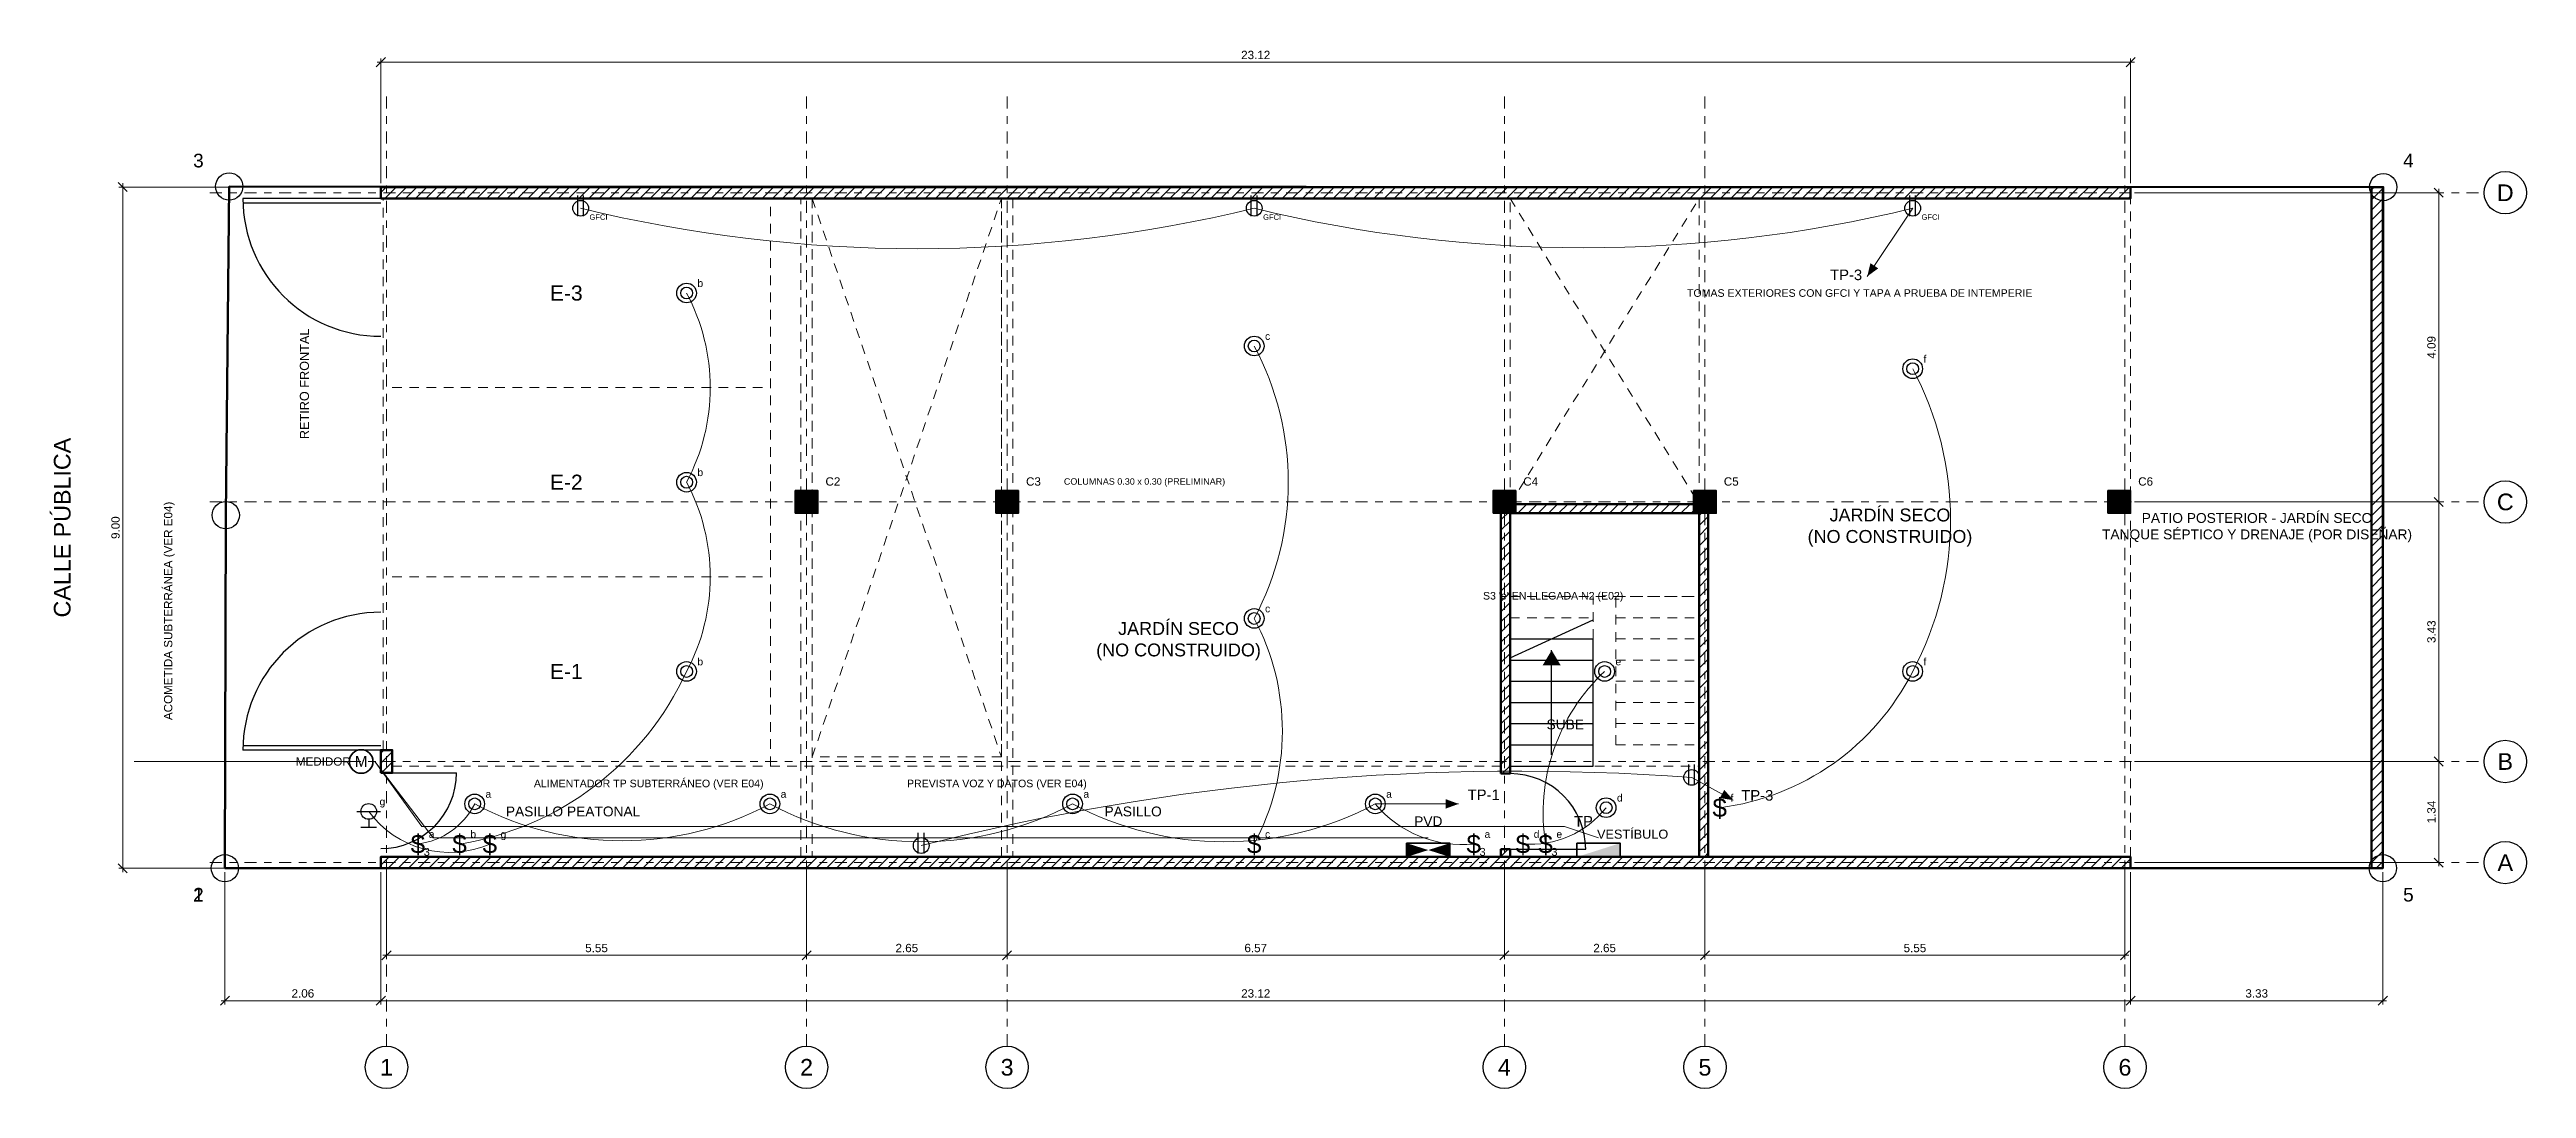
# Model space of a CAD drawing. Header units: metres. Extents: x -2.3 to 30.4, y -2.9 to 10.8.
import ezdxf
from ezdxf.enums import TextEntityAlignment as Align

# ---------------------------------------------------------------- set-up
doc = ezdxf.new("R2010")
doc.units = ezdxf.units.M
doc.linetypes.add('CENTER', pattern=[5.08, 3.175, -0.635, 0.635, -0.635])
doc.linetypes.add('DASHED', pattern=[1.524, 1.27, -0.254])
for name, color, linetype, lineweight in [('A-COTA-50', 7, 'Continuous', 18), ('A-DEMARCACION', 8, 'DASHED', 18), ('A-EJES', 8, 'CENTER', 13), ('A-EJES-TXT', 7, 'Continuous', 25), ('A-ESCALERA', 8, 'Continuous', 25), ('A-ESPACIOS', 7, 'Continuous', 25), ('A-MURO', 8, 'Continuous', 50), ('A-MURO-TRAMA', 8, 'Continuous', 9), ('A-PROYECCION', 8, 'DASHED', 18), ('A-PUERTA', 8, 'Continuous', 25), ('E-APAG', 7, 'Continuous', 25), ('E-CIRC', 7, 'Continuous', 13), ('E-COLUMNA', 8, 'Continuous', 35), ('E-LUM', 7, 'Continuous', 25), ('E-TABLERO', 7, 'Continuous', 35), ('E-TOMA', 7, 'Continuous', 25), ('E-TXT-EL', 7, 'Continuous', 18), ('T-LINDERO', 8, 'Continuous', 50), ('T-VERTICE', 8, 'Continuous', 25)]:
    doc.layers.add(name, color=color, linetype=linetype, lineweight=lineweight)
doc.styles.add('ARIAL', font='arial.ttf')
doc.dimstyles.new('COTA-50', dxfattribs={"dimtxt": 0.11, "dimasz": 0.06, "dimexe": 0.05, "dimexo": 0.05, "dimgap": 0.04, "dimtad": 1, "dimzin": 0, "dimdsep": 46, "dimtxsty": 'ARIAL', "dimtsz": 0.06, "dimcen": 2.5, "dimdle": 0.05, "dimclrd": 7, "dimclre": 7, "dimclrt": 7, "dimazin": 3, "dimtfac": 1, "dimtmove": 0, "dimatfit": 3, "dimlwd": 18, "dimlwe": 13})

# ---------------------------------------------------------------- blocks, each defined once
blk = doc.blocks.new('_OBLIQUE')
at = {"color": 0, "linetype": 'BYBLOCK'}
blk.add_line((-0.5, -0.5), (0.5, 0.5), dxfattribs=at)
blk = doc.blocks.new('*D9')
at = {"color": 7, "lineweight": 13}
for p, q in [((25.23, 1.41), (29.3, 1.41)), ((25.23, 0.075), (29.3, 0.075))]:
    blk.add_line(p, q, dxfattribs=at)
at = {"color": 7, "lineweight": 18}
blk.add_line((29.25, 0.025), (29.25, 1.46), dxfattribs=at)
at = {"layer": 'Defpoints'}
for p in [(25.18, 1.41), (25.18, 0.075), (29.25, 0.075)]:
    blk.add_point(p, dxfattribs=at)
at = {"layer": 'A-COTA-50', "color": 7, "xscale": 0.12, "yscale": 0.12, "rotation": 90}
for p in [(29.25, 1.41), (29.25, 0.075)]:
    blk.add_blockref('_OBLIQUE', p, dxfattribs=at)
at = {"layer": 'A-COTA-50', "color": 7, "insert": (29.155, 0.7425), "char_height": 0.11, "attachment_point": 5, "rotation": 90, "style": 'ARIAL'}
blk.add_mtext('1.34', dxfattribs=at)

msp = doc.modelspace()

# ---------------------------------------------------------------- hatches: boundary and pattern name
at = {"layer": 'A-MURO-TRAMA'}
h = msp.add_hatch(dxfattribs=at)
h.set_pattern_fill('ANSI31', scale=0.03)
h.paths.add_polyline_path([(2.06, 8.85), (2.06, 9), (25.18, 9), (25.18, 8.85)])
h = msp.add_hatch(dxfattribs=at)
h.set_pattern_fill('ANSI31', scale=0.03)
h.paths.add_polyline_path([(28.362, 0), (28.362, 9), (28.512, 9), (28.512, 0)])
h = msp.add_hatch(dxfattribs=at)
h.set_pattern_fill('ANSI31', scale=0.03)
h.paths.add_polyline_path([(16.86, 1.25), (16.86, 4.81), (16.98, 4.81), (16.98, 1.25)])
h = msp.add_hatch(dxfattribs=at)
h.set_pattern_fill('ANSI31', scale=0.03)
h.paths.add_polyline_path([(16.98, 4.69), (16.98, 4.81), (19.48, 4.81), (19.48, 4.69)])
h = msp.add_hatch(dxfattribs=at)
h.set_pattern_fill('ANSI31', scale=0.03)
h.paths.add_polyline_path([(19.48, 0.15), (19.48, 4.81), (19.6, 4.81), (19.6, 0.15)])
h = msp.add_hatch(dxfattribs=at)
h.set_pattern_fill('ANSI31', scale=0.03)
h.paths.add_polyline_path([(2.06, 1.26), (2.06, 1.56), (2.21, 1.56), (2.21, 1.26)])
h = msp.add_hatch(dxfattribs=at)
h.set_pattern_fill('ANSI31', scale=0.03)
h.paths.add_polyline_path([(2.06, 0), (2.06, 0.15), (25.18, 0.15), (25.18, 0)])
h = msp.add_hatch(dxfattribs=at)
h.set_pattern_fill('ANSI31', scale=0.03)
h.paths.add_polyline_path([(16.86, 0.15), (16.86, 0.25), (16.98, 0.25), (16.98, 0.15)])
at = {"layer": 'E-CIRC'}
for points in [[(21.7, 7.82), (21.845, 7.926), (21.742, 7.995)], [(19.93, 0.9), (19.811, 1.035), (19.752, 0.927)], [(16.3, 0.85), (16.131, 0.912), (16.131, 0.788)]]:
    msp.add_hatch(color=7, dxfattribs=at).paths.add_polyline_path(points)
at = {"layer": 'E-COLUMNA'}
for points in [[(7.535, 4.69), (7.535, 4.99), (7.835, 4.99), (7.835, 4.69)], [(10.185, 4.69), (10.185, 4.99), (10.485, 4.99), (10.485, 4.69)], [(16.755, 4.69), (16.755, 4.99), (17.055, 4.99), (17.055, 4.69)], [(19.405, 4.69), (19.405, 4.99), (19.705, 4.99), (19.705, 4.69)], [(24.88, 4.69), (24.88, 4.99), (25.18, 4.99), (25.18, 4.69)]]:
    msp.add_hatch(color=7, dxfattribs=at).paths.add_polyline_path(points)
at = {"layer": 'E-TABLERO'}
for points in [[(15.614, 0.149), (15.9, 0.24), (15.614, 0.331)], [(16.186, 0.149), (15.9, 0.24), (16.186, 0.331)], [(17.864, 0.149), (18.436, 0.149), (18.436, 0.331)]]:
    msp.add_hatch(color=7, dxfattribs=at).paths.add_polyline_path(points)

# ---------------------------------------------------------------- linework, layer by layer
at = {"layer": 'A-DEMARCACION', "ltscale": 0.1}
for p, q in [((7.21, 1.35), (7.21, 8.85)), ((2.21, 6.35), (7.21, 6.35)), ((2.21, 3.85), (7.21, 3.85)), ((2.21, 1.35), (19.48, 1.35)), ((19.48, 0.15), (19.48, 1.35))]:
    msp.add_line(p, q, dxfattribs=at)
at = {"layer": 'A-EJES', "ltscale": 0.05}
for p, q in [((2.135, -2.35), (2.135, 10.2)), ((7.685, -2.35), (7.685, 10.2)), ((10.335, -2.35), (10.335, 10.2)), ((16.905, -2.35), (16.905, 10.2)), ((19.555, -2.35), (19.555, 10.2)), ((25.105, -2.35), (25.105, 10.2)), ((-0.2, 8.925), (29.85, 8.925)), ((-0.2, 4.84), (29.85, 4.84)), ((-0.2, 1.41), (29.85, 1.41)), ((-0.2, 0.075), (29.85, 0.075))]:
    msp.add_line(p, q, dxfattribs=at)
at = {"layer": 'A-EJES-TXT'}
for centre in [(30.13, 8.925), (30.13, 4.84), (30.13, 1.41), (30.13, 0.075), (2.135, -2.63), (7.685, -2.63), (10.335, -2.63), (16.905, -2.63), (19.555, -2.63), (25.105, -2.63)]:
    msp.add_circle(centre, 0.28, dxfattribs=at)
at = {"layer": 'A-ESCALERA'}
for p, q in [((16.98, 2.78), (18.08, 3.28)), ((16.98, 3.03), (18.08, 3.03)), ((18.08, 1.35), (18.08, 3.03)), ((16.98, 2.75), (18.08, 2.75)), ((17.53, 1.5), (17.53, 2.88)), ((16.98, 2.47), (18.08, 2.47)), ((16.98, 2.19), (18.08, 2.19)), ((16.98, 1.91), (18.08, 1.91)), ((16.98, 1.63), (18.08, 1.63)), ((16.98, 1.35), (18.08, 1.35))]:
    msp.add_line(p, q, dxfattribs=at)
msp.add_solid([(17.53, 2.88), (17.41, 2.68), (17.65, 2.68)], dxfattribs=at)
at = {"layer": 'A-MURO'}
for points in [[(2.06, 8.85), (2.06, 9), (25.18, 9), (25.18, 8.85)], [(28.362, 0), (28.362, 9), (28.512, 9), (28.512, 0)], [(16.86, 1.25), (16.86, 4.81), (16.98, 4.81), (16.98, 1.25)], [(16.98, 4.69), (16.98, 4.81), (19.48, 4.81), (19.48, 4.69)], [(19.48, 0.15), (19.48, 4.81), (19.6, 4.81), (19.6, 0.15)], [(2.06, 1.26), (2.06, 1.56), (2.21, 1.56), (2.21, 1.26)], [(2.06, 0), (2.06, 0.15), (25.18, 0.15), (25.18, 0)], [(16.86, 0.15), (16.86, 0.25), (16.98, 0.25), (16.98, 0.15)]]:
    msp.add_lwpolyline(points, close=True, dxfattribs=at)
at = {"layer": 'A-PROYECCION', "ltscale": 0.1}
for p, q in [((2.09, 1.56), (2.09, 8.85)), ((7.76, 1.47), (10.26, 8.85)), ((7.76, 8.85), (10.26, 1.47)), ((16.98, 4.81), (19.48, 8.85)), ((16.98, 8.85), (19.48, 4.81)), ((25.18, 0.15), (25.18, 8.85)), ((16.98, 3.59), (18.08, 3.59)), ((16.98, 3.59), (19.48, 3.59)), ((16.98, 3.31), (18.08, 3.31)), ((18.08, 3.03), (18.08, 3.59)), ((18.38, 3.59), (19.48, 3.59)), ((18.38, 1.63), (18.38, 3.59)), ((18.38, 3.31), (19.48, 3.31)), ((18.38, 3.03), (19.48, 3.03)), ((18.38, 2.75), (19.48, 2.75)), ((18.38, 2.47), (19.48, 2.47)), ((18.38, 2.19), (19.48, 2.19)), ((18.38, 1.91), (19.48, 1.91)), ((18.38, 1.63), (19.48, 1.63))]:
    msp.add_line(p, q, dxfattribs=at)
for points in [[(7.61, 0.15), (7.61, 8.85), (7.76, 8.85), (7.76, 0.15)], [(7.76, 1.47), (7.76, 8.85), (10.26, 8.85), (10.26, 1.47)], [(10.26, 0.15), (10.26, 8.85), (10.41, 8.85), (10.41, 0.15)], [(16.98, 4.81), (16.98, 8.85), (19.48, 8.85), (19.48, 4.81)]]:
    msp.add_lwpolyline(points, close=True, dxfattribs=at)
at = {"layer": 'A-PUERTA'}
for p, q in [((2.06, 8.85), (0.238, 8.85)), ((2.06, 8.85), (0.238, 8.85)), ((0.238, 8.79), (2.06, 8.79)), ((0.238, 1.62), (2.06, 1.62)), ((2.06, 1.56), (0.238, 1.56)), ((2.06, 1.56), (0.238, 1.56)), ((2.06, 1.26), (3.06, 1.26)), ((16.98, 0.25), (17.98, 0.25))]:
    msp.add_line(p, q, dxfattribs=at)
for centre, radius, start, end in [((2.06, 8.85), 1.822, 180, -90), ((2.06, 1.56), 1.822, 90, 180), ((2.06, 1.26), 1, -90, 0), ((16.98, 0.25), 1, 0, 90)]:
    msp.add_arc(centre, radius, start, end, dxfattribs=at)
at = {"layer": 'E-CIRC'}
for p, q in [((22.3, 8.72), (21.7, 7.82)), ((19.38, 1.2), (19.93, 0.9)), ((15.2, 0.85), (16.3, 0.85))]:
    msp.add_line(p, q, dxfattribs=at)
for points in [[(4.7, 8.72, 0.12), (13.6, 8.72, 0.12), (22.3, 8.72)], [(3.1, 0.32, 0.25), (6.1, 2.6, 0.25), (6.1, 5.1, 0.25), (6.1, 7.6)], [(13.6, 0.32, 0.25), (13.6, 3.3, 0.25), (13.6, 6.9)], [(19.75, 0.8, 0.25), (22.3, 2.6, 0.25), (22.3, 6.6)], [(17.45, 0.32, -0.25), (18.23, 2.6)], [(9.2, 0.3, -0.08), (19.38, 1.2)], [(3.5, 0.32, -0.35), (1.9, 0.75)], [(2.55, 0.32, 0.25), (3.3, 0.85, 0.25), (7.2, 0.85, 0.25), (11.2, 0.85, 0.25), (15.2, 0.85, 0.25), (16.5, 0.32)], [(17.15, 0.32, 0.25), (18.25, 0.8)]]:
    msp.add_lwpolyline(points, format="xyb", dxfattribs=at)
for points in [[(-1.2, 1.41), (1.62, 1.41)], [(1.98, 1.41), (2.6, 0.55), (17.7, 0.55), (18.15, 0.4)], [(1.98, 1.41), (2.75, 0.4), (15.9, 0.4)]]:
    msp.add_lwpolyline(points, dxfattribs=at)
at = {"layer": 'E-COLUMNA'}
for points in [[(7.535, 4.69), (7.535, 4.99), (7.835, 4.99), (7.835, 4.69)], [(10.185, 4.69), (10.185, 4.99), (10.485, 4.99), (10.485, 4.69)], [(16.755, 4.69), (16.755, 4.99), (17.055, 4.99), (17.055, 4.69)], [(19.405, 4.69), (19.405, 4.99), (19.705, 4.99), (19.705, 4.69)], [(24.88, 4.69), (24.88, 4.99), (25.18, 4.99), (25.18, 4.69)]]:
    msp.add_lwpolyline(points, close=True, dxfattribs=at)
at = {"layer": 'E-LUM'}
for p, q in [((1.744, 0.75), (2.056, 0.75)), ((1.796, 0.542), (2.004, 0.542)), ((1.9, 0.646), (1.9, 0.542))]:
    msp.add_line(p, q, dxfattribs=at)
for centre, radius in [((6.1, 7.6), 0.13), ((6.1, 7.6), 0.078), ((13.6, 6.9), 0.13), ((13.6, 6.9), 0.078), ((22.3, 6.6), 0.13), ((22.3, 6.6), 0.078), ((6.1, 5.1), 0.13), ((6.1, 5.1), 0.078), ((13.6, 3.3), 0.13), ((13.6, 3.3), 0.078), ((6.1, 2.6), 0.13), ((6.1, 2.6), 0.078), ((18.23, 2.6), 0.13), ((18.23, 2.6), 0.078), ((22.3, 2.6), 0.13), ((22.3, 2.6), 0.078), ((1.9, 0.75), 0.104), ((3.3, 0.85), 0.13), ((3.3, 0.85), 0.078), ((7.2, 0.85), 0.13), ((7.2, 0.85), 0.078), ((11.2, 0.85), 0.13), ((11.2, 0.85), 0.078), ((15.2, 0.85), 0.13), ((15.2, 0.85), 0.078), ((18.25, 0.8), 0.13), ((18.25, 0.8), 0.078)]:
    msp.add_circle(centre, radius, dxfattribs=at)
at = {"layer": 'E-TABLERO'}
for points in [[(15.614, 0.149), (16.186, 0.149), (16.186, 0.331), (15.614, 0.331)], [(17.864, 0.149), (18.436, 0.149), (18.436, 0.331), (17.864, 0.331)]]:
    msp.add_lwpolyline(points, close=True, dxfattribs=at)
msp.add_circle((1.8, 1.41), 0.156, dxfattribs=at)
at = {"layer": 'E-TOMA'}
for p, q in [((4.661, 8.616), (4.661, 8.889)), ((4.739, 8.616), (4.739, 8.889)), ((13.561, 8.616), (13.561, 8.889)), ((13.639, 8.616), (13.639, 8.889)), ((22.261, 8.616), (22.261, 8.889)), ((22.339, 8.616), (22.339, 8.889)), ((19.341, 1.096), (19.341, 1.369)), ((19.419, 1.096), (19.419, 1.369)), ((9.161, 0.196), (9.161, 0.469)), ((9.239, 0.196), (9.239, 0.469))]:
    msp.add_line(p, q, dxfattribs=at)
for centre in [(4.7, 8.72), (13.6, 8.72), (22.3, 8.72), (19.38, 1.2), (9.2, 0.3)]:
    msp.add_circle(centre, 0.104, dxfattribs=at)
at = {"layer": 'T-LINDERO'}
msp.add_lwpolyline([(0, 0), (0.011, 4.665), (0.057, 9.007), (28.518, 9), (28.512, 0)], close=True, dxfattribs=at)
at = {"layer": 'T-VERTICE'}
for centre in [(0.057, 9.007), (28.518, 9), (0.011, 4.665), (0, 0), (28.512, 0)]:
    msp.add_circle(centre, 0.18, dxfattribs=at)

# ---------------------------------------------------------------- texts
at = {"layer": 'A-EJES-TXT', "style": 'ARIAL'}
for s, p in [('D', (30.13, 8.925)), ('C', (30.13, 4.84)), ('B', (30.13, 1.41)), ('A', (30.13, 0.075)), ('1', (2.135, -2.63)), ('2', (7.685, -2.63)), ('3', (10.335, -2.63)), ('4', (16.905, -2.63)), ('5', (19.555, -2.63)), ('6', (25.105, -2.63))]:
    msp.add_text(s, height=0.22, dxfattribs=at).set_placement(p, align=Align.MIDDLE_CENTER)
at = {"layer": 'A-ESCALERA', "style": 'ARIAL'}
msp.add_text('SUBE', height=0.13, dxfattribs=at).set_placement((17.71, 1.9), align=Align.MIDDLE_CENTER)
at = {"layer": 'A-ESPACIOS', "style": 'ARIAL'}
for s, height, p in [('E-3', 0.2, (4.51, 7.6)), ('E-2', 0.2, (4.51, 5.1)), ('E-1', 0.2, (4.51, 2.6)), ('PASILLO PEATONAL', 0.13, (4.6, 0.75)), ('PASILLO', 0.13, (12, 0.75)), ('VESTÍBULO', 0.12, (18.6, 0.45))]:
    msp.add_text(s, height=height, dxfattribs=at).set_placement(p, align=Align.MIDDLE_CENTER)
for s, height, p in [('RETIRO FRONTAL', 0.12, (1.05, 6.4)), ('CALLE PÚBLICA', 0.22, (-2.15, 4.5))]:
    msp.add_text(s, height=height, rotation=90, dxfattribs=at).set_placement(p, align=Align.MIDDLE_CENTER)
at = {"layer": 'A-ESPACIOS', "attachment_point": 5, "style": 'ARIAL'}
for s, insert, char_height, width in [('JARDÍN SECO\\P(NO CONSTRUIDO)', (22, 4.5), 0.17, 3.5), ('PATIO POSTERIOR - JARDÍN SECO\\PTANQUE SÉPTICO Y DRENAJE (POR DISEÑAR)', (26.85, 4.5), 0.13, 6.5), ('JARDÍN SECO\\P(NO CONSTRUIDO)', (12.6, 3), 0.17, 3.5)]:
    msp.add_mtext(s, dxfattribs=dict(at, insert=insert, char_height=char_height, width=width))
at = {"layer": 'E-APAG', "style": 'ARIAL'}
for s, height, p in [('$', 0.247, (19.75, 0.8)), ('$', 0.247, (2.55, 0.32)), ('$', 0.247, (3.1, 0.32)), ('$', 0.247, (3.5, 0.32)), ('$', 0.247, (13.6, 0.32)), ('$', 0.247, (16.5, 0.32)), ('$', 0.247, (17.15, 0.32)), ('$', 0.247, (17.45, 0.32)), ('3', 0.104, (2.667, 0.216)), ('3', 0.104, (16.617, 0.216)), ('3', 0.104, (17.567, 0.216))]:
    msp.add_text(s, height=height, dxfattribs=at).set_placement(p, align=Align.MIDDLE_CENTER)
at = {"layer": 'E-COLUMNA', "style": 'ARIAL'}
for s, height, p in [('C2', 0.11, (7.935, 5.11)), ('C3', 0.11, (10.585, 5.11)), ('COLUMNAS 0.30 x 0.30 (PRELIMINAR)', 0.085, (11.085, 5.11)), ('C4', 0.11, (17.155, 5.11)), ('C5', 0.11, (19.805, 5.11)), ('C6', 0.11, (25.28, 5.11))]:
    msp.add_text(s, height=height, dxfattribs=at).set_placement(p, align=Align.MIDDLE_LEFT)
at = {"layer": 'E-TABLERO', "style": 'ARIAL'}
msp.add_text('M', height=0.143, dxfattribs=at).set_placement((1.8, 1.41), align=Align.MIDDLE_CENTER)
at = {"layer": 'E-TOMA', "style": 'ARIAL'}
for p in [(4.817, 8.603), (13.717, 8.603), (22.417, 8.603)]:
    msp.add_text('GFCI', height=0.0715, dxfattribs=at).set_placement(p, align=Align.MIDDLE_LEFT)
at = {"layer": 'E-TXT-EL', "style": 'ARIAL'}
msp.add_text('TP-3', height=0.14, dxfattribs=at).set_placement((21.633, 7.84), align=Align.MIDDLE_RIGHT)
for s, height, p in [('b', 0.0975, (6.243, 7.73)), ('c', 0.0975, (13.743, 7.03)), ('f', 0.0975, (22.443, 6.73)), ('b', 0.0975, (6.243, 5.23)), ('c', 0.0975, (13.743, 3.43)), ('b', 0.0975, (6.243, 2.73)), ('e', 0.0975, (18.373, 2.73)), ('f', 0.0975, (22.443, 2.73)), ('a', 0.0975, (3.443, 0.98)), ('a', 0.0975, (7.343, 0.98)), ('a', 0.0975, (11.343, 0.98)), ('a', 0.0975, (15.343, 0.98)), ('TP-1', 0.14, (16.42, 0.97)), ('d', 0.0975, (18.393, 0.93)), ('f', 0.0975, (19.893, 0.93)), ('TP-3', 0.14, (20.035, 0.963)), ('g', 0.0975, (2.043, 0.88)), ('a', 0.0975, (2.693, 0.45)), ('b', 0.0975, (3.243, 0.45)), ('g', 0.0975, (3.643, 0.45)), ('c', 0.0975, (13.743, 0.45)), ('a', 0.0975, (16.643, 0.45)), ('d', 0.0975, (17.293, 0.45)), ('e', 0.0975, (17.593, 0.45))]:
    msp.add_text(s, height=height, dxfattribs=at).set_placement(p, align=Align.MIDDLE_LEFT)
for s, height, p in [('TOMAS EXTERIORES CON GFCI Y TAPA A PRUEBA DE INTEMPERIE', 0.1, (21.6, 7.6)), ("S3 'e' EN LLEGADA N2 (E02)", 0.1, (17.55, 3.6)), ('MEDIDOR', 0.11, (1.3, 1.41)), ('ALIMENTADOR TP SUBTERRÁNEO (VER E04)', 0.1, (5.6, 1.12)), ('PREVISTA VOZ Y DATOS (VER E04)', 0.1, (10.2, 1.12)), ('PVD', 0.13, (15.9, 0.62)), ('TP', 0.14, (17.95, 0.62))]:
    msp.add_text(s, height=height, dxfattribs=at).set_placement(p, align=Align.MIDDLE_CENTER)
msp.add_text('ACOMETIDA SUBTERRÁNEA (VER E04)', height=0.11, rotation=90, dxfattribs=at).set_placement((-0.75, 3.4), align=Align.MIDDLE_CENTER)
at = {"layer": 'T-VERTICE', "style": 'ARIAL'}
for s, p in [('3', (-0.35, 9.35)), ('4', (28.85, 9.35)), ('2', (-0.35, -0.35)), ('1', (-0.35, -0.35)), ('5', (28.85, -0.35))]:
    msp.add_text(s, height=0.18, dxfattribs=at).set_placement(p, align=Align.MIDDLE_CENTER)

# ---------------------------------------------------------------- dimensions: what is measured, and where the dimension line sits
at = {"layer": 'A-COTA-50'}
for base, p1, p2 in [((2.06, 10.65), (2.06, 9), (25.18, 9)), ((0, -1.75), (0, 0), (2.06, 0)), ((2.06, -1.75), (2.06, 0), (25.18, 0)), ((2.135, -1.15), (2.135, 0.075), (7.685, 0.075)), ((7.685, -1.15), (7.685, 0.075), (10.335, 0.075)), ((10.335, -1.15), (10.335, 0.075), (16.905, 0.075)), ((16.905, -1.15), (16.905, 0.075), (19.555, 0.075)), ((19.555, -1.15), (19.555, 0.075), (25.105, 0.075)), ((25.18, -1.75), (25.18, 0), (28.512, 0))]:
    msp.add_linear_dim(base=base, p1=p1, p2=p2, dimstyle='COTA-50', dxfattribs=at).render()
for base, p1, p2 in [((-1.35, 0), (2.06, 0), (2.06, 9)), ((29.25, 4.84), (25.18, 4.84), (25.18, 8.925)), ((29.25, 1.41), (25.18, 1.41), (25.18, 4.84))]:
    msp.add_linear_dim(base=base, p1=p1, p2=p2, angle=90, dimstyle='COTA-50', dxfattribs=at).render()
dim = msp.add_linear_dim(base=(29.25, 0.075), p1=(25.18, 0.075), p2=(25.18, 1.41), angle=90, dimstyle='COTA-50', dxfattribs=at)
dim.commit()
dim.dimension.update_dxf_attribs({"geometry": '*D9', "text_midpoint": (29.155, 0.7425)})

doc.saveas('drawing.dxf')
